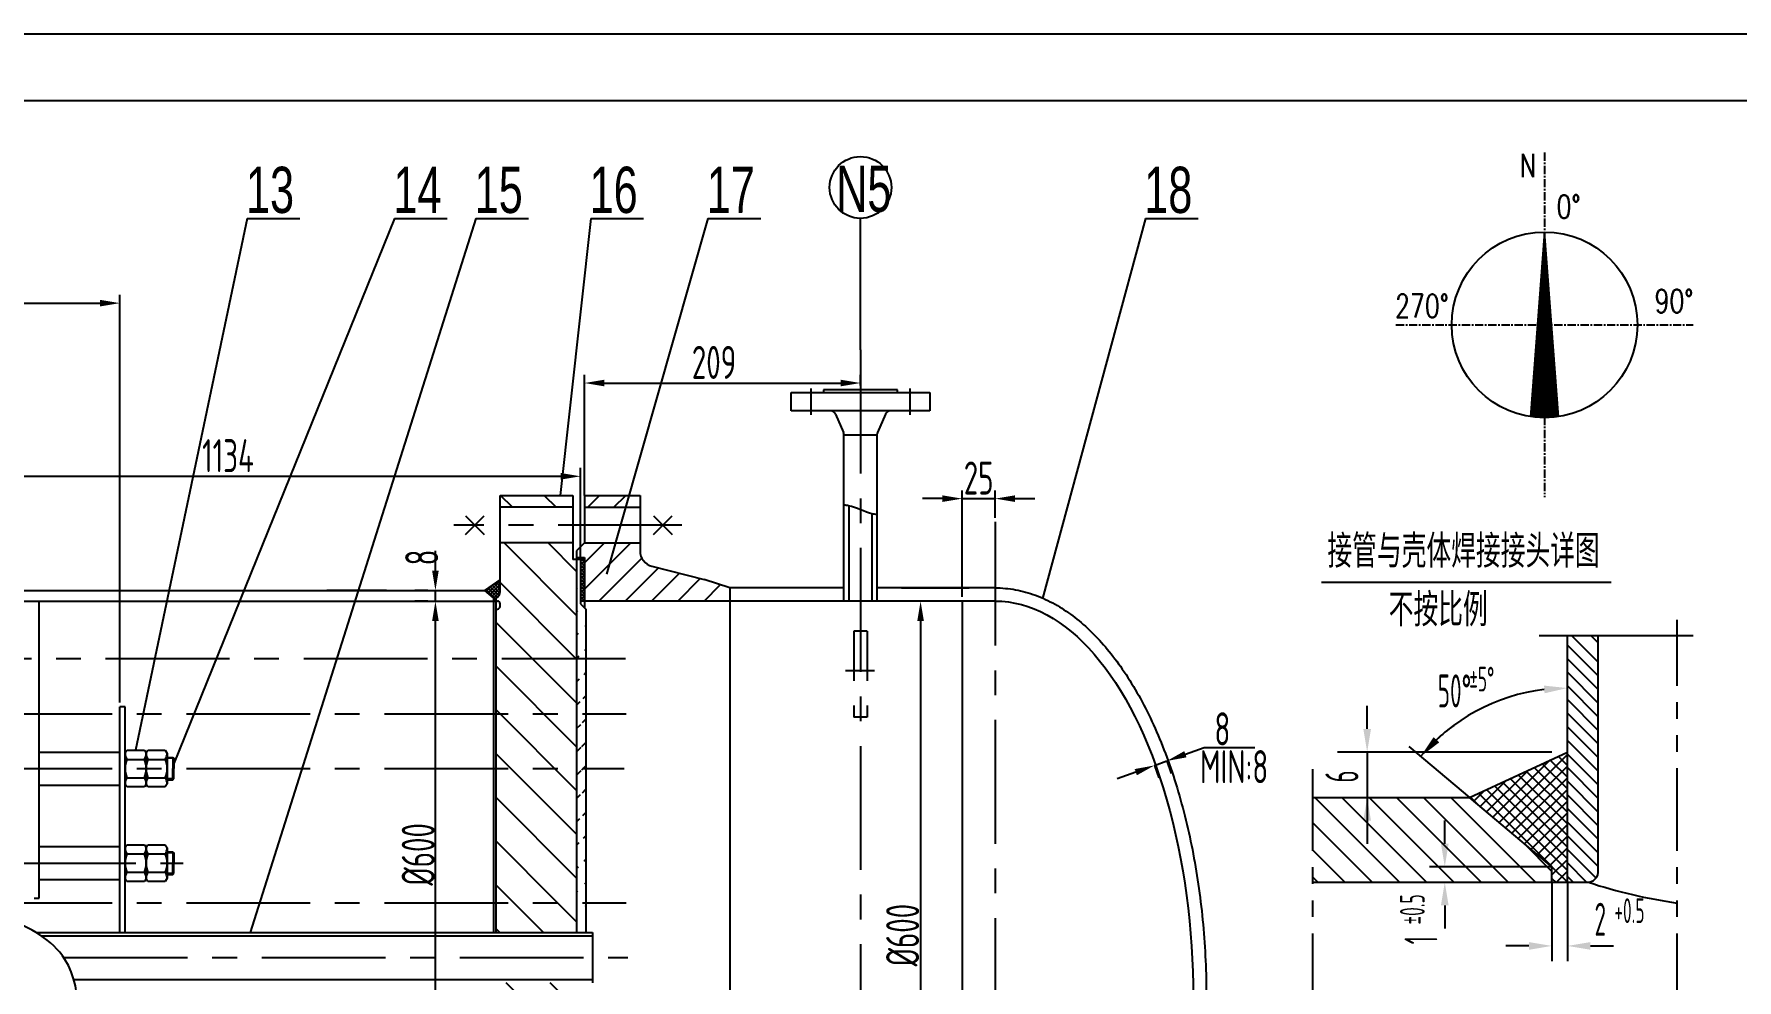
# Model space of a CAD drawing. Header units: millimetres. Extents: x 844 to 1685, y 626 to 1222.
# Drawn here: x 1235.9 to 1493.9, y 1078.8 to 1222.1 of the extents above; entities that cross this region are included whole.
import ezdxf
from ezdxf.enums import TextEntityAlignment as Align

# ---------------------------------------------------------------- set-up
doc = ezdxf.new("R2010")
doc.units = ezdxf.units.MM
for name, pattern in [('CENTER', [2, 1.25, -0.25, 0.25, -0.25]), ('CONTINOUS', [0]), ('DIVIDE', [1.25, 0.5, -0.25, 0, -0.25, 0, -0.25]), ('DIVIDE-M', [39, 30, -3, 0, -3, 0, -3]), ('HIDDEN', [0.375, 0.25, -0.125]), ('PHANTOM', [2.5, 1.25, -0.25, 0.25, -0.25, 0.25, -0.25])]:
    doc.linetypes.add(name, pattern=pattern)
for name, color, linetype in [('1_hat', 1, 'Continuous'), ('4', 7, 'Continuous'), ('5_div', 5, 'Continuous'), ('6', 7, 'DIVIDE'), ('7_dim', 232, 'Continuous'), ('border', 7, 'Continuous'), ('pm_bz', 7, 'Continuous')]:
    doc.layers.add(name, color=color, linetype=linetype)
doc.styles.add('HZ', font='ascii.shx', dxfattribs={"width": 0.75, "bigfont": 'hztxt.shx'})
doc.styles.add('mark', font='cc.shx', dxfattribs={"width": 0.7, "bigfont": 'hztxt.shx'})
doc.styles.add('ROMANS', font='ascii.shx', dxfattribs={"width": 0.7, "bigfont": 'hztxt.shx'})
doc.styles.add('STY1', font='SIMPLEX.shx', dxfattribs={"width": 0.75})
pattern_1 = [(315, (-24430.771, -926.2503), (3.314563, 3.314563), [])]
pattern_2 = [(225, (-24430.771, -926.2503), (1.98873782, -1.98873782), [])]

# ---------------------------------------------------------------- blocks, each defined once
blk = doc.blocks.new('*X3')
at = {"color": 0}
for p, q in [((1119.11, 535.4), (1119.21, 535.49)), ((1119.11, 535.22), (1119.37, 535.48)), ((1119.11, 535.04), (1119.54, 535.47)), ((1119.11, 534.87), (1119.7, 535.46)), ((1119.11, 534.69), (1119.87, 535.44)), ((1119.11, 534.51), (1120.03, 535.43)), ((1119.11, 534.34), (1120.2, 535.42)), ((1119.11, 534.16), (1120.36, 535.41)), ((1119.11, 533.98), (1120.52, 535.39)), ((1119.11, 533.81), (1120.69, 535.38)), ((1119.11, 533.63), (1120.85, 535.37)), ((1119.11, 533.45), (1121.02, 535.36)), ((1119.11, 533.28), (1121.18, 535.34)), ((1119.11, 533.1), (1121.35, 535.33)), ((1119.11, 532.92), (1121.51, 535.32)), ((1119.11, 532.74), (1121.68, 535.31)), ((1119.11, 532.57), (1121.84, 535.29)), ((1119.23, 532.51), (1122, 535.28)), ((1119.42, 532.52), (1122.17, 535.27)), ((1119.61, 532.54), (1122.33, 535.26)), ((1119.8, 532.55), (1122.5, 535.24)), ((1120, 532.57), (1122.66, 535.23)), ((1120.19, 532.58), (1122.83, 535.22)), ((1120.38, 532.6), (1122.99, 535.21)), ((1120.57, 532.61), (1123.15, 535.2)), ((1120.76, 532.62), (1123.32, 535.18)), ((1120.95, 532.64), (1123.48, 535.17)), ((1121.14, 532.65), (1123.65, 535.16)), ((1121.33, 532.67), (1123.81, 535.15)), ((1121.53, 532.68), (1123.98, 535.13)), ((1121.72, 532.7), (1124.14, 535.12)), ((1121.91, 532.71), (1124.31, 535.11)), ((1122.1, 532.73), (1124.47, 535.1)), ((1122.29, 532.74), (1124.63, 535.08)), ((1122.48, 532.75), (1124.8, 535.07)), ((1122.67, 532.77), (1124.96, 535.06)), ((1122.86, 532.78), (1125.13, 535.05)), ((1123.05, 532.8), (1125.29, 535.03)), ((1123.25, 532.81), (1125.46, 535.02)), ((1123.44, 532.83), (1125.62, 535.01)), ((1123.63, 532.84), (1125.78, 535)), ((1123.82, 532.85), (1125.95, 534.98)), ((1124.01, 532.87), (1126.11, 534.97)), ((1124.2, 532.88), (1126.28, 534.96)), ((1124.39, 532.9), (1126.44, 534.95)), ((1124.58, 532.91), (1126.61, 534.93)), ((1124.78, 532.93), (1126.77, 534.92)), ((1124.97, 532.94), (1126.94, 534.91)), ((1125.16, 532.96), (1127.1, 534.9)), ((1125.35, 532.97), (1127.26, 534.89)), ((1125.54, 532.98), (1127.43, 534.87)), ((1125.73, 533), (1127.59, 534.86)), ((1125.92, 533.01), (1127.76, 534.85)), ((1126.11, 533.03), (1127.92, 534.84)), ((1126.31, 533.04), (1128.09, 534.82)), ((1126.5, 533.06), (1128.25, 534.81)), ((1126.69, 533.07), (1128.41, 534.8)), ((1126.88, 533.09), (1128.58, 534.79)), ((1127.07, 533.1), (1128.74, 534.77)), ((1127.26, 533.11), (1128.91, 534.76)), ((1127.45, 533.13), (1129.07, 534.75)), ((1127.64, 533.14), (1129.24, 534.74)), ((1127.83, 533.16), (1129.4, 534.72)), ((1128.03, 533.17), (1129.57, 534.71)), ((1128.22, 533.19), (1129.73, 534.7)), ((1128.41, 533.2), (1129.89, 534.69)), ((1128.6, 533.22), (1130.06, 534.67)), ((1128.79, 533.23), (1130.22, 534.66)), ((1128.98, 533.24), (1130.39, 534.65)), ((1129.17, 533.26), (1130.55, 534.64)), ((1129.36, 533.27), (1130.72, 534.62)), ((1129.56, 533.29), (1130.88, 534.61)), ((1129.75, 533.3), (1131.04, 534.6)), ((1129.94, 533.32), (1131.21, 534.59)), ((1130.13, 533.33), (1131.37, 534.58)), ((1130.32, 533.35), (1131.54, 534.56)), ((1130.51, 533.36), (1131.7, 534.55)), ((1130.7, 533.37), (1131.87, 534.54)), ((1130.89, 533.39), (1132.03, 534.53)), ((1131.09, 533.4), (1132.2, 534.51)), ((1131.28, 533.42), (1132.36, 534.5)), ((1131.47, 533.43), (1132.52, 534.49)), ((1131.66, 533.45), (1132.69, 534.48)), ((1131.85, 533.46), (1132.85, 534.46)), ((1132.04, 533.48), (1133.02, 534.45)), ((1132.23, 533.49), (1133.18, 534.44)), ((1132.42, 533.5), (1133.35, 534.43)), ((1132.61, 533.52), (1133.51, 534.41)), ((1132.81, 533.53), (1133.67, 534.4)), ((1133, 533.55), (1133.84, 534.39)), ((1133.19, 533.56), (1134, 534.38)), ((1133.38, 533.58), (1134.17, 534.36)), ((1133.57, 533.59), (1134.33, 534.35)), ((1133.76, 533.6), (1134.5, 534.34)), ((1133.95, 533.62), (1134.66, 534.33)), ((1134.14, 533.63), (1134.83, 534.31)), ((1134.34, 533.65), (1134.99, 534.3)), ((1134.53, 533.66), (1135.15, 534.29)), ((1134.72, 533.68), (1135.32, 534.28)), ((1134.91, 533.69), (1135.48, 534.27)), ((1135.1, 533.71), (1135.65, 534.25)), ((1135.29, 533.72), (1135.81, 534.24)), ((1135.48, 533.73), (1135.98, 534.23)), ((1135.67, 533.75), (1136.14, 534.22)), ((1135.86, 533.76), (1136.3, 534.2)), ((1136.06, 533.78), (1136.47, 534.19)), ((1136.25, 533.79), (1136.63, 534.18)), ((1136.44, 533.81), (1136.8, 534.17)), ((1136.63, 533.82), (1136.96, 534.15)), ((1136.82, 533.84), (1137.13, 534.14)), ((1137.01, 533.85), (1137.29, 534.13)), ((1137.2, 533.86), (1137.46, 534.12)), ((1137.39, 533.88), (1137.62, 534.1)), ((1137.59, 533.89), (1137.78, 534.09)), ((1137.78, 533.91), (1137.95, 534.08)), ((1137.97, 533.92), (1138.11, 534.07)), ((1138.16, 533.94), (1138.28, 534.05)), ((1138.35, 533.95), (1138.44, 534.04)), ((1138.54, 533.97), (1138.61, 534.03)), ((1138.73, 533.98), (1138.77, 534.02)), ((1138.92, 533.99), (1138.93, 534))]:
    blk.add_line(p, q, dxfattribs=at)

msp = doc.modelspace()

# ---------------------------------------------------------------- hatches: boundary and pattern name
at = {"layer": '1_hat', "linetype": 'CONTINOUS', "ltscale": 10}
h = msp.add_hatch(dxfattribs=at)
h.set_pattern_fill('ANSI31', color=0, scale=20, style=0)
h.set_pattern_definition([(45, (-24430.771, -926.2503), (-1.76776695, 1.76776695), [])])
edge = h.paths.add_edge_path()
edge.add_line((1319.53689, 1134.99887), (1319.53689, 1085.99887))
edge.add_line((1318.13689, 1142.49887), (1318.13689, 1085.99887))
at = {"layer": '5_div', "linetype": 'CONTINOUS', "ltscale": 10}
h = msp.add_hatch(dxfattribs=at)
h.set_pattern_fill('ANSI31', color=0, scale=37.5, angle=270, style=0)
h.set_pattern_definition(pattern_1)
h.paths.add_polyline_path([(1317.53689, 1150.39887), (1317.53689, 1152.19887), (1306.53689, 1152.19887), (1306.53689, 1150.39887)])
h.paths.add_polyline_path([(1306.53689, 1137.59887, -0.298216627), (1305.93689, 1136.68235), (1305.93689, 1136.19887), (1306.13689, 1136.19887, -0.414213562), (1306.53689, 1135.79887), (1306.53689, 1135.39887, -0.414213562), (1306.13689, 1134.99887), (1305.93689, 1134.99887), (1305.93689, 1127.45424), (1318.13689, 1127.45424), (1318.13689, 1142.49887), (1317.53689, 1142.49887), (1317.53689, 1144.99887), (1306.53689, 1144.99887)])
h.paths.add_polyline_path([(1318.13689, 1127.45424), (1305.93689, 1127.45424), (1305.93689, 1119.1404), (1318.13689, 1119.1404)])
h.paths.add_polyline_path([(1318.13689, 1110.82655), (1318.13689, 1119.1404), (1305.93689, 1119.1404), (1305.93689, 1110.82655)])
h.paths.add_polyline_path([(1318.13689, 1110.82655), (1305.93689, 1110.82655), (1305.93689, 1090.51271), (1318.13689, 1090.51271)])
h = msp.add_hatch(dxfattribs=at)
h.set_pattern_fill('ANSI31', color=0, scale=22.5, angle=180, style=0)
h.set_pattern_definition(pattern_2)
h.paths.add_polyline_path([(1319.33689, 1152.19887), (1319.33689, 1150.39887), (1325.52979, 1150.39887), (1326.04362, 1152.19887)])
h.paths.add_polyline_path([(1325.52979, 1150.39887), (1327.73689, 1150.39887), (1327.73689, 1152.19887), (1326.04362, 1152.19887)])
h = msp.add_hatch(dxfattribs=at)
h.set_pattern_fill('ANSI31', color=0, scale=22.5, angle=180, style=0)
h.set_pattern_definition(pattern_2)
h.paths.add_polyline_path([(1329.54782, 1141.47228, -0.343311302), (1327.73689, 1143.79887), (1327.73689, 1144.99887), (1319.33689, 1144.99887), (1318.13689, 1143.79887), (1318.13689, 1142.79887), (1319.33689, 1142.79887), (1319.33689, 1136.19887), (1341.33689, 1136.19887), (1341.33689, 1138.19887), (1337.44693, 1139.47228)])
at = {"layer": '5_div'}
h = msp.add_hatch(dxfattribs=at)
h.set_pattern_fill('ANSI37', color=1, scale=3, style=0)
h.set_pattern_definition([(45, (-878.18656, 1732.70348), (-0.26516504, 0.26516504), []), (135, (-878.18656, 1732.70348), (-0.26516504, -0.26516504), [])])
h.paths.add_polyline_path([(1319.33689, 1142.49887), (1318.73689, 1142.49887), (1318.73689, 1136.19887), (1319.33689, 1136.19887)])
h = msp.add_hatch(dxfattribs=at)
h.set_pattern_fill('ANSI37', color=1, scale=3, style=0)
h.set_pattern_definition([(45, (-24430.77095, -926.25028), (-0.265165043, 0.265165043), []), (135, (-24430.77095, -926.25028), (-0.265165043, -0.265165043), [])])
h.paths.add_polyline_path([(1306.53689, 1139.39887), (1304.20628, 1137.79887), (1305.53689, 1136.68235), (1305.53689, 1136.19887), (1305.93689, 1136.19887), (1305.93689, 1136.68235, 0.298216627), (1306.53689, 1137.59887)])
at = {"layer": '5_div', "linetype": 'CONTINOUS', "ltscale": 10}
h = msp.add_hatch(dxfattribs=at)
h.set_pattern_fill('ANSI37', color=0, scale=10, style=0)
h.set_pattern_definition([(45, (957.3878, 904.4167), (-0.8838835, 0.8838835), []), (135, (957.3878, 904.4167), (-0.8838835, -0.8838835), [])])
h.paths.add_polyline_path([(1468.22677, 1113.3409), (1453.38343, 1106.45173), (1465.89344, 1095.95459), (1465.89344, 1093.62125), (1468.22677, 1093.62125)])
h = msp.add_hatch(dxfattribs=at)
h.set_pattern_fill('ANSI31', color=0, scale=37.5, angle=270, style=0)
h.set_pattern_definition(pattern_1)
h.paths.add_polyline_path([(1305.93689, 1090.51271), (1305.93689, 1085.99887), (1318.13689, 1085.99887), (1318.13689, 1090.51271)])
h.paths.add_polyline_path([(1305.93689, 1078.39887), (1305.93689, 1076.19887), (1318.13689, 1076.19887), (1318.13689, 1078.39887)])
h.paths.add_polyline_path([(1305.93689, 1076.19887), (1305.93689, 1070.19887), (1318.13689, 1070.19887), (1318.13689, 1076.19887)])
h.paths.add_polyline_path([(1318.13689, 1061.88502), (1318.13689, 1066.39887), (1318.13689, 1070.19887), (1305.93689, 1070.19887), (1305.93689, 1065.68502), (1305.93689, 1061.88502)])
h.paths.add_polyline_path([(1318.13689, 1055.87887), (1318.13689, 1061.88502), (1305.93689, 1061.88502), (1305.93689, 1055.87887)])

# ---------------------------------------------------------------- linework, layer by layer
at = {"color": 7, "linetype": 'Continuous'}
for p, q in [((1684.81965, 1222.07058), (843.81965, 1222.07058)), ((1437.89543, 1116.8409), (1437.89543, 1120.3409)), ((1257.10551, 1112.3996), (1256.10574, 1112.3996)), ((1465.89344, 1113.3409), (1433.41856, 1113.3409)), ((1437.89543, 1113.3409), (1437.89543, 1099.45173)), ((1444.19927, 1114.15816), (1453.38343, 1106.45173)), ((1257.10551, 1109.26673), (1256.10574, 1109.26673)), ((1449.65404, 1099.45459), (1449.65404, 1102.95459)), ((1257.10551, 1098.0796), (1256.10574, 1098.0796)), ((1257.10551, 1094.94673), (1256.10574, 1094.94673)), ((1465.89344, 1095.95459), (1447.3207, 1095.95459)), ((1465.89344, 1093.62125), (1465.89344, 1081.64244)), ((1468.22677, 1093.62125), (1468.22677, 1081.64244)), ((1449.65404, 1090.12125), (1449.65404, 1086.62125)), ((1462.39344, 1083.97578), (1458.89344, 1083.97578)), ((1471.72677, 1083.97578), (1475.22677, 1083.97578))]:
    msp.add_line(p, q, dxfattribs=at)
at = {"color": 4, "linetype": 'Continuous'}
for p, q in [((1674.79141, 1211.98389), (869.09367, 1211.98389)), ((1430.97745, 1139.05175), (1474.88261, 1139.05175)), ((1468.22677, 1093.62125), (1468.22677, 1130.9176)), ((1472.89344, 1095.05088), (1472.89344, 1130.9176)), ((1255.98335, 1112.53317), (1256.97195, 1112.53317)), ((1256.02612, 1112.53317), (1256.97195, 1112.53317)), ((1256.97195, 1112.53317), (1257.10551, 1112.3996)), ((1256.97195, 1112.53317), (1256.97195, 1110.83317)), ((1257.10551, 1112.3996), (1257.10551, 1110.83317)), ((1453.38343, 1106.45173), (1468.22677, 1113.3409)), ((1256.97195, 1109.13317), (1256.97195, 1110.83317)), ((1257.10551, 1109.26673), (1257.10551, 1110.83317)), ((1255.98773, 1109.13317), (1256.97195, 1109.13317)), ((1256.03152, 1109.13317), (1256.97195, 1109.13317)), ((1256.97195, 1109.13317), (1257.10551, 1109.26673)), ((1429.65738, 1106.45173), (1453.38343, 1106.45173)), ((1465.89344, 1095.95459), (1453.38343, 1106.45173)), ((1255.98335, 1098.21317), (1256.97195, 1098.21317)), ((1256.02612, 1098.21317), (1256.97195, 1098.21317)), ((1256.97195, 1098.21317), (1257.10551, 1098.0796)), ((1256.97195, 1098.21317), (1256.97195, 1096.51317)), ((1256.97195, 1094.81317), (1256.97195, 1096.51317)), ((1257.10551, 1098.0796), (1257.10551, 1096.51317)), ((1257.10551, 1094.94673), (1257.10551, 1096.51317)), ((1255.98773, 1094.81317), (1256.97195, 1094.81317)), ((1256.03152, 1094.81317), (1256.97195, 1094.81317)), ((1256.97195, 1094.81317), (1257.10551, 1094.94673)), ((1465.89344, 1093.62125), (1465.89344, 1095.95459)), ((1429.65738, 1093.62125), (1468.22677, 1093.62125)), ((1468.22677, 1093.62125), (1471.41106, 1093.62125))]:
    msp.add_line(p, q, dxfattribs=at)
at = {"linetype": 'CENTER'}
for p, q in [((1464.7677, 1204.11617), (1464.7677, 1151.94515)), ((1442.23575, 1178.03066), (1487.29966, 1178.03066))]:
    msp.add_line(p, q, dxfattribs=at)
at = {"color": 1, "linetype": 'CENTER', "ltscale": 15}
for p, q in [((1361.13689, 1174.2466), (1361.13689, 964.48423)), ((1381.53694, 1148.19887), (1381.53694, 1004.19887)), ((1334.0816, 1147.69887), (1299.51979, 1147.69887)), ((1325.53368, 1127.45424), (987.55971, 1127.45424)), ((1139.01423, 1119.1404), (1325.63511, 1119.1404)), ((1139.01423, 1110.82655), (1325.32533, 1110.82655)), ((992.60362, 1096.51887), (1258.54691, 1096.51887)), ((1139.01423, 1090.51271), (1325.64321, 1090.51271)), ((1240.43408, 1082.19887), (1325.90604, 1082.19887))]:
    msp.add_line(p, q, dxfattribs=at)
at = {"color": 1, "linetype": 'CENTER', "ltscale": 25}
for p, q in [((1353.63689, 1168.39887), (1353.63689, 1164.39887)), ((1368.63689, 1168.39887), (1368.63689, 1164.39887)), ((1363.24651, 1125.62527), (1358.84528, 1125.62527))]:
    msp.add_line(p, q, dxfattribs=at)
at = {"color": 3, "linetype": 'DIVIDE-M'}
msp.add_line((1487.29259, 1130.9176), (1463.97117, 1130.9176), dxfattribs=at)
at = {"color": 0, "linetype": 'Continuous'}
for p, q in [((1468.91005, 1130.9176), (1472.89344, 1126.93421)), ((1471.85378, 1130.9176), (1472.89344, 1129.87794)), ((1468.22677, 1129.53848), (1472.89344, 1124.87182)), ((1468.22677, 1127.47609), (1472.89344, 1122.80942)), ((1468.22677, 1125.41369), (1472.89344, 1120.74703)), ((1468.22677, 1123.3513), (1472.89344, 1118.68463)), ((1468.22677, 1121.2889), (1472.89344, 1116.62224)), ((1468.22677, 1119.22651), (1472.89344, 1114.55984)), ((1468.22677, 1117.16411), (1472.89344, 1112.49745)), ((1468.22677, 1115.10172), (1472.89344, 1110.43505)), ((1468.22677, 1113.03932), (1472.89344, 1108.37266)), ((1468.22677, 1110.97693), (1472.89344, 1106.31026)), ((1468.22677, 1108.91453), (1472.89344, 1104.24787)), ((1468.22677, 1106.85214), (1472.89344, 1102.18547)), ((1429.95141, 1106.45173), (1442.78189, 1093.62125)), ((1434.0762, 1106.45173), (1446.90668, 1093.62125)), ((1438.20099, 1106.45173), (1451.03147, 1093.62125)), ((1442.32578, 1106.45173), (1455.15626, 1093.62125)), ((1446.45057, 1106.45173), (1459.28105, 1093.62125)), ((1450.57536, 1106.45173), (1463.40584, 1093.62125)), ((1468.22677, 1104.78974), (1472.89344, 1100.12308)), ((1429.65738, 1102.62098), (1438.6571, 1093.62125)), ((1468.22677, 1102.72735), (1472.89344, 1098.06068)), ((1461.56688, 1099.58501), (1465.89344, 1095.25844)), ((1468.22677, 1100.66496), (1472.89344, 1095.99829)), ((1429.65738, 1098.49619), (1434.53231, 1093.62125)), ((1468.22677, 1098.60256), (1472.57236, 1094.25698)), ((1468.22677, 1096.54017), (1471.14569, 1093.62125)), ((1429.65738, 1094.3714), (1430.40752, 1093.62125)), ((1468.22677, 1094.47777), (1469.08329, 1093.62125))]:
    msp.add_line(p, q, dxfattribs=at)
at = {"color": 7, "linetype": 'Continuous'}
for start, end in [(96.9114918, 140), (126.3839331, 133.0885082)]:
    msp.add_arc((1468.22677, 1093.99669), 29.03235, start, end, dxfattribs=at)
at = {"color": 4, "linetype": 'Continuous'}
for centre, radius, start, end in [((1471.27837, 1095.24219), 1.62636, 265.3201959, 6.7553719), ((1495.82723, 1167.68033), 77.9801, 251.7533899, 261.918512)]:
    msp.add_arc(centre, radius, start, end, dxfattribs=at)
at = {"color": 7, "linetype": 'Continuous'}
for points in [[(1464.7683, 1122.2358), (1464.69798, 1123.40034), (1468.22677, 1123.02904)], [(1438.47876, 1116.8409), (1437.3121, 1116.8409), (1437.89543, 1113.3409)], [(1448.81743, 1114.79778), (1447.97054, 1115.60021), (1445.9867, 1112.65833)], [(1438.47876, 1102.95173), (1437.3121, 1102.95173), (1437.89543, 1106.45173)], [(1450.23737, 1099.45459), (1449.0707, 1099.45459), (1449.65404, 1095.95459)], [(1450.23737, 1090.12125), (1449.0707, 1090.12125), (1449.65404, 1093.62125)], [(1462.39344, 1084.55911), (1462.39344, 1083.39244), (1465.89344, 1083.97578)], [(1471.72677, 1084.55911), (1471.72677, 1083.39244), (1468.22677, 1083.97578)]]:
    msp.add_solid(points, dxfattribs=at)
at = {"layer": '4', "color": 4, "linetype": 'Continuous'}
for p, q in [((1268.21826, 1194.16206), (1276.21826, 1194.16206)), ((1290.54468, 1194.16206), (1298.54468, 1194.16206)), ((1302.86267, 1194.16206), (1310.86267, 1194.16206)), ((1320.27298, 1194.16206), (1328.27298, 1194.16206)), ((1338.02252, 1194.16206), (1346.02252, 1194.16206)), ((1404.29659, 1194.16206), (1412.29659, 1194.16206))]:
    msp.add_line(p, q, dxfattribs=at)
msp.add_lwpolyline([(1674.79179, 636.64049), (1674.79179, 1211.98389), (868.37193, 1211.98389), (868.37193, 636.64079), (1674.80905, 636.64079)], dxfattribs=at)
at = {"layer": '5_div', "color": 0, "linetype": 'CONTINOUS', "ltscale": 10}
for p, q in [((1268.21826, 1194.16206), (1251.32689, 1113.61015)), ((1290.54468, 1194.16206), (1257.10551, 1111.61639)), ((1302.86267, 1194.16206), (1268.66004, 1085.99887)), ((1320.27298, 1194.16206), (1315.6352, 1152.19887)), ((1338.02252, 1194.16206), (1322.6352, 1140.25887)), ((1361.13689, 1174.2466), (1361.13689, 1194.16206)), ((1404.29659, 1194.16206), (1388.72741, 1136.56554)), ((1413.18831, 1114.02252), (1420.8614, 1114.02252))]:
    msp.add_line(p, q, dxfattribs=at)
at = {"layer": '5_div', "color": 7, "linetype": 'CONTINOUS', "ltscale": 10}
for p, q in [((1296.7426, 1140.79887), (1296.7426, 1143.79887)), ((1289.3352, 1137.79887), (1280.27564, 1137.79887)), ((1295.61635, 1137.79887), (1293.61635, 1137.79887)), ((1296.7426, 1136.19887), (1296.7426, 1137.79887)), ((1367.3352, 1138.19887), (1377.59134, 1138.19887)), ((1224.27472, 1136.19887), (1253.26202, 1136.19887)), ((1292.20465, 1136.19887), (1297.61635, 1136.19887)), ((1295.61635, 1136.19887), (1293.61635, 1136.19887)), ((1296.7426, 1019.19887), (1296.7426, 1133.19887)), ((1370.24047, 1133.19887), (1370.24047, 1019.19887)), ((1405.66317, 1111.30739), (1407.54444, 1111.98617)), ((1407.54444, 1111.98617), (1408.22322, 1110.10488)), ((1410.36637, 1113.00434), (1413.18831, 1114.02252)), ((1402.84123, 1110.28922), (1400.0193, 1109.27104)), ((1405.66317, 1111.30739), (1406.34195, 1109.4261))]:
    msp.add_line(p, q, dxfattribs=at)
at = {"layer": '5_div', "color": 4}
for p, q in [((1318.73689, 1142.49887), (1318.73689, 1135.79887)), ((1304.20628, 1137.79887), (1306.53689, 1139.39887)), ((1305.53689, 1136.68235), (1304.20628, 1137.79887)), ((1249.73689, 1113.13887), (1250.00899, 1113.61015)), ((1249.73689, 1108.53887), (1249.73689, 1113.13887)), ((1250.00899, 1113.61015), (1252.6448, 1113.61015)), ((1250.00899, 1112.22451), (1252.6448, 1112.22451)), ((1252.6448, 1113.61015), (1252.91689, 1113.13887)), ((1252.91689, 1113.13887), (1253.18899, 1113.61015)), ((1252.91689, 1113.13887), (1252.91689, 1108.53887)), ((1252.91689, 1108.53887), (1252.91689, 1113.13887)), ((1253.18899, 1113.61015), (1255.8248, 1113.61015)), ((1253.18899, 1112.22451), (1255.8248, 1112.22451)), ((1255.8248, 1113.61015), (1256.09689, 1113.13887)), ((1256.09689, 1113.13887), (1256.09689, 1108.53887)), ((1250.00899, 1109.45323), (1252.6448, 1109.45323)), ((1253.18899, 1109.45323), (1255.8248, 1109.45323)), ((1250.00899, 1108.06758), (1249.73689, 1108.53887)), ((1252.6448, 1108.06758), (1250.00899, 1108.06758)), ((1252.91689, 1108.53887), (1252.6448, 1108.06758)), ((1253.18899, 1108.06758), (1252.91689, 1108.53887)), ((1255.8248, 1108.06758), (1253.18899, 1108.06758)), ((1256.09689, 1108.53887), (1255.8248, 1108.06758)), ((1249.73689, 1098.81887), (1250.00899, 1099.29015)), ((1250.00899, 1099.29015), (1252.6448, 1099.29015)), ((1252.6448, 1099.29015), (1252.91689, 1098.81887)), ((1252.91689, 1098.81887), (1253.18899, 1099.29015)), ((1253.18899, 1099.29015), (1255.8248, 1099.29015)), ((1255.8248, 1099.29015), (1256.09689, 1098.81887)), ((1249.73689, 1094.21887), (1249.73689, 1098.81887)), ((1250.00899, 1097.90451), (1252.6448, 1097.90451)), ((1252.91689, 1098.81887), (1252.91689, 1094.21887)), ((1252.91689, 1094.21887), (1252.91689, 1098.81887)), ((1253.18899, 1097.90451), (1255.8248, 1097.90451)), ((1256.09689, 1098.81887), (1256.09689, 1094.21887)), ((1250.00899, 1093.74758), (1249.73689, 1094.21887)), ((1250.00899, 1095.13323), (1252.6448, 1095.13323)), ((1252.91689, 1094.21887), (1252.6448, 1093.74758)), ((1253.18899, 1093.74758), (1252.91689, 1094.21887)), ((1253.18899, 1095.13323), (1255.8248, 1095.13323)), ((1256.09689, 1094.21887), (1255.8248, 1093.74758)), ((1252.6448, 1093.74758), (1250.00899, 1093.74758)), ((1255.8248, 1093.74758), (1253.18899, 1093.74758))]:
    msp.add_line(p, q, dxfattribs=at)
at = {"layer": '5_div', "color": 0, "linetype": 'CONTINOUS', "ltscale": 10}
msp.add_circle((1361.13689, 1198.83802), 4.67597, dxfattribs=at)
at = {"layer": '5_div', "color": 4}
for centre, radius, start, end in [((1251.40927, 1113.13887), 1.67238, 180, 213.1438272), ((1253.40113, 1110.83887), 3.66423, 157.7806898, 202.2193102), ((1251.24452, 1113.13887), 1.67238, 326.8561728, 0), ((1249.25266, 1110.83887), 3.66423, 337.7806898, 22.2193102), ((1254.58927, 1113.13887), 1.67238, 180, 213.1438272), ((1256.58113, 1110.83887), 3.66423, 157.7806898, 202.2193102), ((1254.42452, 1113.13887), 1.67238, 326.8561728, 0), ((1252.43266, 1110.83887), 3.66423, 337.7806898, 22.2193102), ((1251.40927, 1108.53887), 1.67238, 146.8561728, 180), ((1251.24452, 1108.53887), 1.67238, 0, 33.1438272), ((1254.58927, 1108.53887), 1.67238, 146.8561728, 180), ((1254.42452, 1108.53887), 1.67238, 0, 33.1438272), ((1251.40927, 1098.81887), 1.67238, 180, 213.1438272), ((1253.40113, 1096.51887), 3.66423, 157.7806898, 202.2193102), ((1251.24452, 1098.81887), 1.67238, 326.8561728, 0), ((1249.25266, 1096.51887), 3.66423, 337.7806898, 22.2193102), ((1254.58927, 1098.81887), 1.67238, 180, 213.1438272), ((1256.58113, 1096.51887), 3.66423, 157.7806898, 202.2193102), ((1254.42452, 1098.81887), 1.67238, 326.8561728, 0), ((1252.43266, 1096.51887), 3.66423, 337.7806898, 22.2193102), ((1251.40927, 1094.21887), 1.67238, 146.8561728, 180), ((1251.24452, 1094.21887), 1.67238, 0, 33.1438272), ((1254.58927, 1094.21887), 1.67238, 146.8561728, 180), ((1254.42452, 1094.21887), 1.67238, 0, 33.1438272)]:
    msp.add_arc(centre, radius, start, end, dxfattribs=at)
at = {"layer": '5_div', "color": 0}
msp.add_open_spline([(1363.63689, 1149.30305), (1363.40095, 1149.32105), (1361.97004, 1149.52886), (1360.3173, 1150.53227), (1358.87002, 1150.71751), (1358.63689, 1150.73182)], degree=3, knots=[37.879761882, 37.879761882, 37.879761882, 37.879761882, 41.62945176, 60.634180398, 64.270742111, 64.270742111, 64.270742111, 64.270742111], dxfattribs=at)
msp.add_spline([(1211.91107, 1084.85216), (1218.90842, 1087.59565), (1231.84022, 1087.86115), (1240.60905, 1081.93167), (1239.28044, 1065.11674), (1234.76316, 1061.57675), (1221.29991, 1061.39975), (1211.29105, 1064.32024), (1209.78529, 1070.24972), (1208.54525, 1077.59519), (1211.91107, 1084.85216)], degree=3, dxfattribs=at)
at = {"layer": '5_div', "color": 7, "linetype": 'CONTINOUS', "ltscale": 10}
for points in [[(1296.2426, 1140.79887), (1297.2426, 1140.79887), (1296.7426, 1137.79887)], [(1296.2426, 1133.19887), (1297.2426, 1133.19887), (1296.7426, 1136.19887)], [(1296.2426, 1133.19887), (1297.2426, 1133.19887), (1296.7426, 1136.19887)], [(1369.74047, 1133.19887), (1370.74047, 1133.19887), (1370.24047, 1136.19887)], [(1410.19668, 1113.47466), (1410.53607, 1112.53402), (1407.54444, 1111.98617)], [(1402.67154, 1110.75954), (1403.01093, 1109.8189), (1405.66317, 1111.30739)]]:
    msp.add_solid(points, dxfattribs=at)
at = {"layer": '6', "color": 0, "linetype": 'PHANTOM', "ltscale": 10}
for p, q in [((1484.86468, 1073.3777), (1484.86468, 1133.35802)), ((1429.65738, 1073.3777), (1429.65738, 1110.76877))]:
    msp.add_line(p, q, dxfattribs=at)
at = {"layer": '7_dim', "color": 0, "linetype": 'CONTINOUS', "ltscale": 10}
for p, q in [((1248.93689, 1120.82387), (1248.93689, 1182.57337)), ((1051.53567, 1181.32337), (1245.93689, 1181.32337)), ((1319.33689, 1152.19887), (1319.31787, 1170.47029)), ((1321.13689, 1169.22029), (1358.13689, 1169.22029)), ((1361.13689, 1168.82387), (1361.13689, 1170.47029)), ((1318.73689, 1142.49887), (1318.73689, 1156.39686)), ((1226.32992, 1155.09701), (1315.95551, 1155.09701)), ((1373.53694, 1151.71207), (1370.53694, 1151.71207)), ((1376.53694, 1136.82387), (1376.53694, 1152.96207)), ((1376.53694, 1151.71207), (1381.53694, 1151.71207)), ((1381.53694, 1148.82387), (1381.53694, 1152.96207)), ((1384.53694, 1151.71207), (1387.53694, 1151.71207))]:
    msp.add_line(p, q, dxfattribs=at)
at = {"layer": '7_dim', "color": 4}
for p, q in [((1350.63689, 1167.79887), (1371.63689, 1167.79887)), ((1350.63689, 1164.99887), (1350.63689, 1167.79887)), ((1366.73689, 1168.19887), (1355.53689, 1168.19887)), ((1355.53689, 1168.19887), (1355.53689, 1167.79887)), ((1366.73689, 1167.79887), (1366.73689, 1168.19887)), ((1371.63689, 1167.79887), (1371.63689, 1164.99887)), ((1371.63689, 1164.99887), (1350.63689, 1164.99887)), ((1357.34202, 1164.50656), (1358.57536, 1161.70656)), ((1364.93177, 1164.50656), (1363.69843, 1161.70656)), ((1358.63689, 1136.19887), (1358.63689, 1161.39887)), ((1358.63689, 1161.39887), (1363.63689, 1161.39887)), ((1363.63689, 1161.39887), (1363.63689, 1136.19887)), ((1306.53689, 1137.59887), (1306.53689, 1152.19887)), ((1306.53689, 1152.19887), (1317.53689, 1152.19887)), ((1317.53689, 1152.19887), (1317.53689, 1142.49887)), ((1319.33689, 1152.19887), (1327.73689, 1152.19887)), ((1319.33689, 1152.19887), (1319.33689, 1144.99887)), ((1327.73689, 1152.19887), (1327.73689, 1143.79887)), ((1359.43689, 1136.19887), (1359.43689, 1150.61853)), ((1301.2927, 1149.11308), (1304.12113, 1146.28465)), ((1301.2927, 1146.28465), (1304.12113, 1149.11308)), ((1317.53689, 1150.39887), (1306.53689, 1150.39887)), ((1319.33689, 1150.39887), (1327.73689, 1150.39887)), ((1329.79846, 1149.11308), (1332.62689, 1146.28465)), ((1329.79846, 1146.28465), (1332.62689, 1149.11308)), ((1362.83689, 1149.42877), (1362.83689, 1136.19887)), ((1317.53689, 1144.99887), (1306.53689, 1144.99887)), ((1319.33689, 1144.99887), (1318.13689, 1143.79887)), ((1318.13689, 1143.79887), (1318.13689, 1142.49887)), ((1319.33689, 1144.99887), (1327.73689, 1144.99887)), ((1318.73689, 1142.49887), (1317.53689, 1142.49887)), ((1318.13689, 1142.79887), (1319.33689, 1142.79887)), ((1318.13689, 1142.49887), (1318.13689, 1085.99887)), ((1318.73689, 1142.49887), (1319.33689, 1142.49887)), ((1319.33689, 1142.79887), (1319.33689, 1135.19887)), ((1329.54782, 1141.47228), (1337.44693, 1139.47228)), ((1146.63665, 1137.79887), (1304.20628, 1137.79887)), ((1341.33689, 1138.19887), (1337.44693, 1139.47228)), ((1358.63689, 1138.19887), (1341.33689, 1138.19887)), ((1341.33689, 1138.19887), (1341.33689, 1077.19887)), ((1381.53694, 1138.19887), (1363.63689, 1138.19887)), ((1146.63665, 1136.19887), (1305.93689, 1136.19887)), ((1236.73689, 1091.19887), (1236.73689, 1136.19887)), ((1305.53689, 1136.68235), (1305.53689, 1085.99887)), ((1305.93689, 1085.99887), (1305.93689, 1136.68235)), ((1305.93689, 1136.19887), (1306.13689, 1136.19887)), ((1306.53689, 1135.39887), (1306.53689, 1135.79887)), ((1319.33689, 1136.19887), (1318.73689, 1136.19887)), ((1318.73689, 1135.79887), (1319.53689, 1134.99887)), ((1381.53694, 1136.19887), (1319.33689, 1136.19887)), ((1376.53694, 1136.19887), (1376.53694, 1077.19887)), ((1305.93689, 1134.99887), (1306.13689, 1134.99887)), ((1319.53689, 1134.99887), (1319.53689, 1085.99887)), ((1249.73689, 1120.19887), (1248.93689, 1120.19887)), ((1248.93689, 1085.99887), (1248.93689, 1120.19887)), ((1249.73689, 1085.99887), (1249.73689, 1120.19887)), ((1236.73689, 1113.32655), (1248.93689, 1113.32655)), ((1236.73689, 1108.32655), (1248.93689, 1108.32655)), ((1236.73689, 1099.01887), (1248.93689, 1099.01887)), ((1236.73689, 1094.01887), (1248.93689, 1094.01887)), ((1235.93689, 1091.19887), (1236.73689, 1091.19887)), ((1236.2703, 1085.99887), (1320.53689, 1085.99887)), ((1237.06059, 1085.49887), (1320.53689, 1085.49887)), ((1320.53689, 1085.99887), (1320.53689, 1078.39887)), ((1241.95402, 1078.89887), (1320.53689, 1078.89887))]:
    msp.add_line(p, q, dxfattribs=at)
at = {"layer": '7_dim', "color": 0, "linetype": 'HIDDEN', "ltscale": 30}
for p, q in [((1360.13689, 1131.62527), (1360.13689, 1118.62527)), ((1362.13689, 1131.62527), (1360.13689, 1131.62527)), ((1362.13689, 1131.62527), (1362.13689, 1118.62527)), ((1362.13689, 1118.62527), (1360.13689, 1118.62527))]:
    msp.add_line(p, q, dxfattribs=at)
at = {"layer": '7_dim', "color": 4}
for centre, radius, start, end in [((1356.60356, 1164.19887), 0.8, 22.6198649, 90), ((1365.67023, 1164.19887), 0.8, 90, 157.3801351), ((1357.83689, 1161.39887), 0.8, 0, 22.6198649), ((1364.43689, 1161.39887), 0.8, 157.3801351, 180), ((1330.13689, 1143.79887), 2.4, 180, 255.791702), ((1305.53689, 1137.59887), 1, 293.5781785, 0), ((1305.53689, 1137.59887), 1, 293.5781785, 0), ((1306.13689, 1135.79887), 0.4, 0, 90), ((1306.13689, 1135.39887), 0.4, 270, 0)]:
    msp.add_arc(centre, radius, start, end, dxfattribs=at)
at = {"layer": '7_dim', "color": 4, "extrusion": (0, 0, -1)}
msp.add_ellipse((1381.53694, 1076.19887), major_axis=(0, 60), ratio=0.5, start_param=0, end_param=3.141592654, dxfattribs=at)
at = {"layer": '7_dim', "color": 4}
msp.add_open_spline([(1381.53694, 1138.19887), (1382.57042, 1138.19887), (1383.60383, 1138.10437), (1385.65343, 1137.72952), (1386.66954, 1137.44927), (1388.67073, 1136.71112), (1389.65582, 1136.25331), (1392.43282, 1134.69485), (1394.17343, 1133.38302), (1397.47742, 1130.23324), (1399.04148, 1128.39496), (1402.05869, 1124.12289), (1403.49906, 1121.65895), (1406.12187, 1116.28094), (1407.30417, 1113.36679), (1409.38095, 1107.17831), (1410.27532, 1103.90406), (1411.75163, 1097.09764), (1412.3335, 1093.56561), (1413.16808, 1086.35507), (1413.42076, 1082.67671), (1413.58953, 1075.29021), (1413.50561, 1071.58221), (1413.00364, 1064.25417), (1412.5856, 1060.63428), (1411.42748, 1053.59707), (1410.68746, 1050.17988), (1408.9062, 1043.65547), (1407.86505, 1040.54836), (1405.50912, 1034.74071), (1404.19445, 1032.04021), (1401.32258, 1027.12949), (1399.76547, 1024.91909), (1396.43946, 1021.0612), (1394.67018, 1019.41322), (1391.53353, 1017.16773), (1390.21327, 1016.40298), (1387.50629, 1015.19942), (1386.11941, 1014.76095), (1383.66222, 1014.2988), (1382.59962, 1014.19887), (1381.53694, 1014.19887)], degree=3, knots=[0, 0, 0, 0, 0.091189232, 0.091189232, 0.182378463, 0.182378463, 0.273567695, 0.273567695, 0.444805111, 0.444805111, 0.616042527, 0.616042527, 0.797860412, 0.797860412, 0.979678298, 0.979678298, 1.161496183, 1.161496183, 1.343314069, 1.343314069, 1.525131954, 1.525131954, 1.70694984, 1.70694984, 1.888767725, 1.888767725, 2.07058561, 2.07058561, 2.252403496, 2.252403496, 2.434221381, 2.434221381, 2.616039267, 2.616039267, 2.797857152, 2.797857152, 2.922842038, 2.922842038, 3.047826924, 3.047826924, 3.141592654, 3.141592654, 3.141592654, 3.141592654], dxfattribs=at)
at = {"layer": '7_dim', "color": 0, "linetype": 'CONTINOUS', "ltscale": 10}
for points in [[(1245.93689, 1181.82337), (1245.93689, 1180.82337), (1248.93689, 1181.32337)], [(1322.31787, 1169.72029), (1322.31787, 1168.72029), (1319.31787, 1169.22029)], [(1358.13689, 1169.72029), (1358.13689, 1168.72029), (1361.13689, 1169.22029)], [(1315.73689, 1155.59701), (1315.73689, 1154.59701), (1318.73689, 1155.09701)], [(1373.53694, 1152.21207), (1373.53694, 1151.21207), (1376.53694, 1151.71207)], [(1384.53694, 1152.21207), (1384.53694, 1151.21207), (1381.53694, 1151.71207)]]:
    msp.add_solid(points, dxfattribs=at)
at = {"layer": 'border'}
for p, q in [((1464.7677, 1192.09316), (1462.65833, 1164.12726)), ((1466.87708, 1164.12726), (1464.7677, 1192.09316))]:
    msp.add_line(p, q, dxfattribs=at)
msp.add_circle((1464.7677, 1178.03066), 14.0625, dxfattribs=at)

# ---------------------------------------------------------------- block references
at = {"layer": 'border', "xscale": 1.40625, "yscale": 1.40625, "zscale": 1.40625, "rotation": 90}
msp.add_blockref('*X3', (2215.7052, -409.62559), dxfattribs=at)

# ---------------------------------------------------------------- texts
at = {"color": 7, "linetype": 'Continuous'}
for s, height, style, width, p in [('接管与壳体焊接接头详图', 5, 'HZ', 0.75, (1431.87507, 1141.24585)), ('不按比例', 5, 'HZ', 0.75, (1441.16105, 1132.36907)), ('50%%D', 5, 'ROMANS', 0.6, (1448.588, 1120.09459)), ('%%P5%%D', 3.75, 'ROMANS', 0.6, (1453.35668, 1122.50832)), ('2', 5, 'ROMANS', 0.6, (1472.3396, 1085.50976)), ('+0.5', 3.75, 'ROMANS', 0.6, (1475.34055, 1087.43891))]:
    msp.add_text(s, height=height, dxfattribs=dict(at, style=style, width=width)).set_placement(p)
at = {"color": 7, "linetype": 'Continuous', "style": 'ROMANS', "width": 0.6}
for s, height, p in [('6', 5, (1436.5681, 1108.72149)), ('%%p0.5', 3.75, (1446.61724, 1087.21728)), ('1', 5, (1448.54639, 1084.21633))]:
    msp.add_text(s, height=height, rotation=90, dxfattribs=at).set_placement(p)
at = {"layer": '5_div', "color": 7, "linetype": 'CONTINOUS', "style": 'HZ', "width": 0.75}
msp.add_text('MIN:8', height=5, dxfattribs=at).set_placement((1412.56688, 1108.61943))
at = {"layer": '5_div', "color": 7, "linetype": 'CONTINOUS', "ltscale": 10, "char_height": 5, "attachment_point": 5, "rotation": 90, "style": 'HZ'}
for s, insert in [('\\A1;8', (1294.67041, 1142.79978)), ('\\A1;%%C600', (1294.1426, 1097.8452)), ('\\A1;%%C600', (1367.52552, 1085.61653))]:
    msp.add_mtext(s, dxfattribs=dict(at, insert=insert))
at = {"layer": '7_dim', "color": 0, "linetype": 'CONTINOUS', "style": 'HZ', "width": 0.75}
for s, p in [('209', (1335.58885, 1169.84529)), ('1134', (1261.3957, 1155.72201))]:
    msp.add_text(s, height=5, dxfattribs=at).set_placement(p)
at = {"layer": '7_dim', "color": 7, "linetype": 'CONTINOUS', "style": 'HZ', "width": 0.75}
msp.add_text('8', height=5, dxfattribs=at).set_placement((1414.75512, 1114.34581))
at = {"layer": '7_dim', "color": 0, "linetype": 'CONTINOUS', "ltscale": 10, "insert": (1379.03694, 1154.83707), "char_height": 5, "attachment_point": 5, "style": 'HZ'}
msp.add_mtext('25', dxfattribs=at)
at = {"layer": 'border', "style": 'STY1', "width": 0.75}
for s, height, p in [('N', 3.51562, (1462.27255, 1202.15285)), ('0%%d', 3.515625, (1468.39755, 1195.94113)), ('270%%d', 3.515625, (1446.18643, 1180.90633)), ('90%%d', 3.515625, (1484.36488, 1181.63323))]:
    msp.add_text(s, height=height, dxfattribs=at).set_placement(p, align=Align.MIDDLE)
at = {"layer": 'pm_bz', "color": 0, "style": 'mark', "width": 0.7}
for s, p in [('13', (1271.68661, 1194.97727)), ('14', (1294.01302, 1194.97727)), ('15', (1306.33101, 1194.97727)), ('16', (1323.74132, 1194.97727)), ('17', (1341.49086, 1194.97727)), ('18', (1407.76494, 1194.97727))]:
    msp.add_text(s, height=7, dxfattribs=at).set_placement(p, align=Align.CENTER)
msp.add_text('N5', height=7, dxfattribs=at).set_placement((1357.44754, 1195.14828))

doc.saveas('drawing.dxf')
